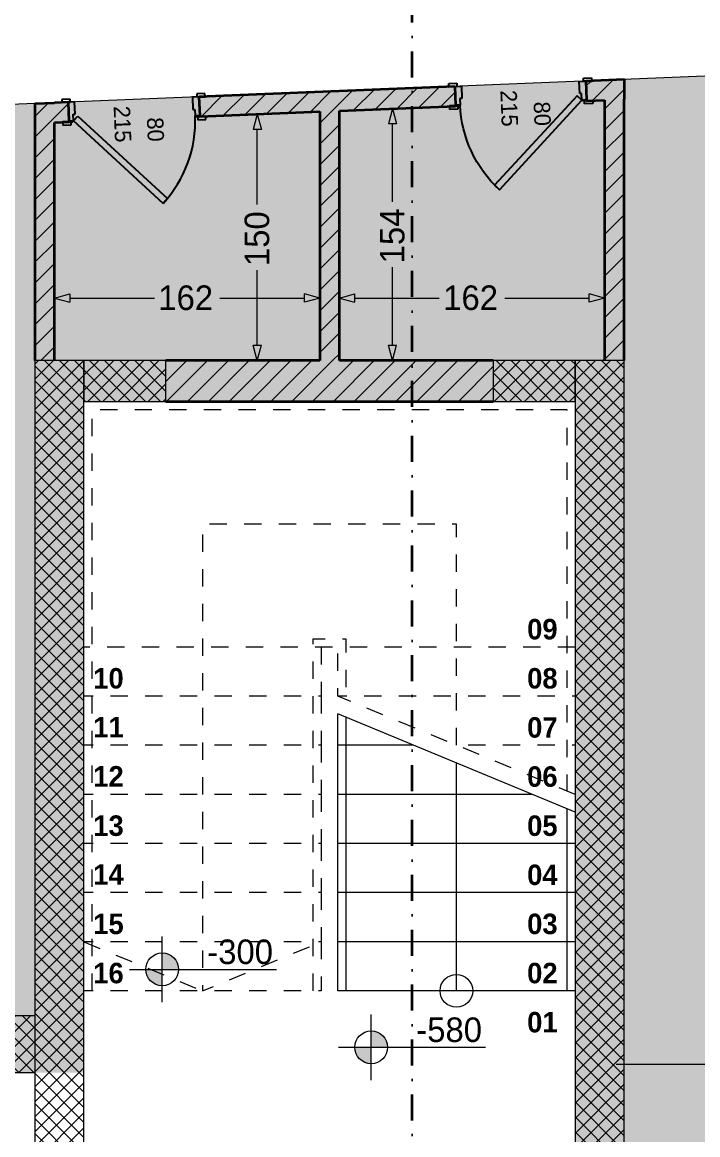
# Model space of a CAD drawing. Header units: millimetres. Extents: x 635850 to 824661, y -5878409 to -5774454.
# Drawn here: x 737743 to 741869, y -5841598 to -5834804 of the extents above; entities that cross this region are included whole.
import ezdxf

# ---------------------------------------------------------------- set-up
doc = ezdxf.new("R2010")
doc.units = ezdxf.units.MM
doc.header["$MEASUREMENT"] = 0
doc.linetypes.add('Dashed', pattern=[211.666667, 105.833333, -105.833333])
doc.linetypes.add('Dot & Dashed', pattern=[335.138881, 158.75, -88.194444, 0, -88.194437])
for name, color, linetype in [('A - Ndertesa 5 -  Dimensionimi Bazik', 7, 'Continuous'), ('A - Ndertesa 5 - Drawing & Figure', 7, 'Continuous'), ('A - Ndertesa 5 - Muret', 7, 'Continuous'), ('A - Ndertesa 5 - Shtyllat', 7, 'Continuous'), ('ARCHICAD Doors', 7, 'Continuous'), ('Marker - Section', 7, 'Continuous')]:
    doc.layers.add(name, color=color, linetype=linetype)
for name, color, linetype, lineweight, true_color in [('A - Ndertesa 5 -  Dimensionimi Bazik_Pen_No__102', 7, 'Continuous', 13, 0xcccccc), ('A - Ndertesa 5 -  Dimensionimi Bazik_Pen_No__82', 7, 'Continuous', 20, 0xaaaaaa), ('A - Ndertesa 5 - Drawing & Figure_Pen_No__102', 7, 'Continuous', 13, 0xcccccc), ('A - Ndertesa 5 - Drawing & Figure_Pen_No__111', 7, 'Continuous', 13, 0xccccff), ('A - Ndertesa 5 - Drawing & Figure_Pen_No__241', 7, 'Continuous', 13, 0xe8e8e8), ('A - Ndertesa 5 - Drawing & Figure_Pen_No__82', 7, 'Continuous', 20, 0xaaaaaa), ('A - Ndertesa 5 - Muret_Pen_No__102', 7, 'Continuous', 13, 0xcccccc), ('ARCHICAD Door Markers_Pen_No__112', 7, 'Continuous', 13, 0xd5aaaa), ('Marker - Section_Pen_No__8', 7, 'Continuous', 35, 0xa80f02)]:
    doc.layers.add(name, color=color, linetype=linetype, lineweight=lineweight, true_color=true_color)
for name, color, linetype, lineweight in [('A - Ndertesa 5 - Drawing & Figure_Pen_No__101', 252, 'Continuous', 13), ('A - Ndertesa 5 - Drawing & Figure_Pen_No__11', 171, 'Continuous', 18), ('A - Ndertesa 5 - Muret_Pen_No__22', 8, 'Continuous', 35), ('A - Ndertesa 5 - Shtyllat_Pen_No__1', 7, 'Continuous', 13), ('A - Ndertesa 5 - Shtyllat_Pen_No__101', 252, 'Continuous', 13), ('ARCHICAD Doors_Pen_No__22', 8, 'Continuous', 35), ('ARCHICAD Doors_Pen_No__42', 8, 'Continuous', 25)]:
    doc.layers.add(name, color=color, linetype=linetype, lineweight=lineweight)
doc.styles.add('GENERATED_STYLE_1', font='GOTHIC.TTF')
doc.styles.add('GENERATED_STYLE_4', font='GOTHIC.TTF')
doc.dimstyles.new('GENERATED_STYLE__1', dxfattribs={"dimtxt": 150, "dimasz": 91.78744, "dimexe": 0.18, "dimexo": 0.0625, "dimgap": 0, "dimtad": 0, "dimdec": 0, "dimlfac": 0.1, "dimzin": 0, "dimdsep": 46, "dimtxsty": 'GENERATED_STYLE_1', "dimblk": 'ARROWHEAD_5', "dimblk1": 'ARROWHEAD_5', "dimblk2": 'ARROWHEAD_5', "dimcen": 0.09, "dimse1": 1, "dimse2": 1, "dimclrd": 256, "dimclre": 256, "dimclrt": 256, "dimadec": 0, "dimazin": 0, "dimtfac": 1, "dimtdec": 4, "dimtmove": 0, "dimatfit": 3, "dimfxl": 0, "dimtolj": 1, "dimtzin": 0, "dimarcsym": 0})
doc.dimstyles.new('GENERATED_STYLE__2', dxfattribs={"dimtxt": 150, "dimasz": 91.78744, "dimexe": 0.18, "dimexo": 0.0625, "dimgap": 0, "dimtad": 0, "dimtih": 1, "dimtoh": 1, "dimdec": 0, "dimlfac": 0.1, "dimzin": 0, "dimdsep": 46, "dimtxsty": 'GENERATED_STYLE_1', "dimblk": 'ARROWHEAD_5', "dimblk1": 'ARROWHEAD_5', "dimblk2": 'ARROWHEAD_5', "dimcen": 0.09, "dimse1": 1, "dimse2": 1, "dimclrd": 256, "dimclre": 256, "dimclrt": 256, "dimadec": 0, "dimazin": 0, "dimtfac": 1, "dimtdec": 4, "dimtmove": 0, "dimatfit": 3, "dimfxl": 0, "dimtolj": 1, "dimtzin": 0, "dimarcsym": 0})
pattern_1 = [(45, (664183.82, -5827429.525), (-63.63961, 63.63961), [])]
pattern_2 = [(45, (664183.82, -5827429.525), (-45.96194, 45.96194), []), (135, (664183.82, -5827429.525), (45.96194, 45.96194), [])]

# ---------------------------------------------------------------- blocks, each defined once
blk = doc.blocks.new('Wall_156', base_point=(737819.8, -5836869.7))
at = {"layer": 'A - Ndertesa 5 - Muret_Pen_No__102', "linetype": 'Continuous', "lineweight": 13, "true_color": 0xcccccc}
h = blk.add_hatch(dxfattribs=at)
h.set_pattern_fill('Masonry_Block', color=254, style=0, pattern_type=2)
h.set_pattern_definition(pattern_1)
h.paths.add_polyline_path([(737819.8, -5835301.1), (737939.8, -5835416.3), (737939.8, -5835296.2)])
h = blk.add_hatch(dxfattribs=at)
h.set_pattern_fill('Masonry_Block', color=254, style=0, pattern_type=2)
h.set_pattern_definition(pattern_1)
h.paths.add_polyline_path([(737819.8, -5835421.2), (737939.8, -5835416.3), (737819.8, -5835301.1)])
h = blk.add_hatch(dxfattribs=at)
h.set_pattern_fill('Masonry_Block', color=254, style=0, pattern_type=2)
h.set_pattern_definition(pattern_1)
h.paths.add_polyline_path([(737819.8, -5835421.2), (737819.8, -5836869.7), (737939.8, -5836869.7), (737939.8, -5835416.3)])
at = {"layer": 'A - Ndertesa 5 - Muret_Pen_No__22', "color": 8, "linetype": 'Continuous', "lineweight": 35, "flags": 128}
for points in [[(737819.8, -5835301.1), (737939.8, -5835296.2)], [(737819.8, -5835301.1), (737819.8, -5836869.7)], [(737939.8, -5836869.7), (737939.8, -5835416.3)]]:
    blk.add_lwpolyline(points, dxfattribs=at)
blk = doc.blocks.new('Door 25')
at = {"layer": 'ARCHICAD Doors_Pen_No__22', "color": 8, "linetype": 'Continuous', "lineweight": 35}
for p, q in [((-400, 5), (-437, 5)), ((-400, 5), (-437, 5)), ((-400, 0), (-400, 5)), ((-400, 0), (-400, 5)), ((-400, -115), (-400, 0)), ((-400, -115), (-400, 0)), ((400, 0), (400, 5)), ((400, 0), (400, 5)), ((400, 5), (437, 5)), ((400, 5), (437, 5)), ((400, -115), (400, 0)), ((400, -115), (400, 0)), ((-400, -115), (-437, -115)), ((-400, -115), (-437, -115)), ((400, -115), (437, -115)), ((400, -115), (437, -115))]:
    blk.add_line(p, q, dxfattribs=at)
at = {"layer": 'ARCHICAD Doors_Pen_No__42', "color": 8, "linetype": 'Continuous', "lineweight": 25}
for p, q in [((-182.4, 497.8), (-154.1, 526.1)), ((343.7, -28.3), (-182.4, 497.8)), ((-154.1, 526.1), (372, 0)), ((-387, 24), (-437, 24)), ((-437, 24), (-437, 5)), ((-437, 5), (-387, 5)), ((-375, 5), (-400, 5)), ((-400, 5), (-400, 0)), ((-400, 0), (-375, 0)), ((-372, 0), (-400, 0)), ((-400, 0), (-400, -115)), ((-387, 5), (-387, 24)), ((-375, 0), (-375, 5)), ((-372, -40), (-372, 0)), ((372, 0), (343.7, -28.3)), ((400, 0), (372, 0)), ((372, 0), (372, -40)), ((400, 5), (375, 5)), ((375, 5), (375, 0)), ((375, 0), (400, 0)), ((437, 24), (387, 24)), ((387, 24), (387, 5)), ((387, 5), (437, 5)), ((400, 0), (400, 5)), ((400, -115), (400, 0)), ((437, 5), (437, 24)), ((-360, -40), (-372, -40)), ((-360, -115), (-360, -40)), ((372, -40), (360, -40)), ((360, -40), (360, -115)), ((-387, -115), (-437, -115)), ((-437, -115), (-437, -134)), ((-437, -134), (-387, -134)), ((-400, -115), (-360, -115)), ((-387, -134), (-387, -115)), ((360, -115), (400, -115)), ((437, -115), (387, -115)), ((387, -115), (387, -134)), ((387, -134), (437, -134)), ((437, -134), (437, -115))]:
    blk.add_line(p, q, dxfattribs=at)
blk.add_arc((372, 0), 744, 135, 180, dxfattribs=at)
blk = doc.blocks.new('D Marker 25_17')
at = {"layer": 'ARCHICAD Door Markers_Pen_No__112', "color": 9, "lineweight": 13, "true_color": 0xd5aaaa, "char_height": 100, "attachment_point": 7, "rotation": 270, "style": 'GENERATED_STYLE_1'}
for s, insert in [('\\A1;{\\pql;\\pt0;\\fCentury Gothic|b0|i0|c0|p34;215\\fCentury Gothic|b0|i0|c0|p34;\\A1{\\H.66x;\\S^  ;}\\fCentury Gothic|b0|i0|c0|p34;\\fCentury Gothic|b0|i0|c0|p34;}', (-152.5, -35.6)), ('\\A1;{\\pql;\\pt0;\\fCentury Gothic|b0|i0|c0|p34;80\\fCentury Gothic|b0|i0|c0|p34;\\A1{\\H.66x;\\S^  ;}\\fCentury Gothic|b0|i0|c0|p34;\\fCentury Gothic|b0|i0|c0|p34;}', (47.5, -113.8))]:
    blk.add_mtext(s, dxfattribs=dict(at, insert=insert))
blk = doc.blocks.new('Wall_157', base_point=(737819.8, -5835301.1))
at = {"layer": 'A - Ndertesa 5 - Muret_Pen_No__102', "linetype": 'Continuous', "lineweight": 13, "true_color": 0xcccccc}
h = blk.add_hatch(dxfattribs=at)
h.set_pattern_fill('Masonry_Block', color=254, style=0, pattern_type=2)
h.set_pattern_definition(pattern_1)
h.paths.add_polyline_path([(741184.6, -5835163.9), (741189.5, -5835283.8), (741299.8, -5835279.3), (741299.8, -5835159.2)])
h = blk.add_hatch(dxfattribs=at)
h.set_pattern_fill('Masonry_Block', color=254, style=0, pattern_type=2)
h.set_pattern_definition(pattern_1)
h.paths.add_polyline_path([(741299.8, -5835279.3), (741419.8, -5835274.4), (741419.8, -5835154.3)])
h = blk.add_hatch(dxfattribs=at)
h.set_pattern_fill('Masonry_Block', color=254, style=0, pattern_type=2)
h.set_pattern_definition(pattern_1)
h.paths.add_polyline_path([(741299.8, -5835159.2), (741299.8, -5835279.3), (741419.8, -5835154.3)])
h = blk.add_hatch(dxfattribs=at)
h.set_pattern_fill('Masonry_Block', color=254, style=0, pattern_type=2)
h.set_pattern_definition(pattern_1)
h.paths.add_polyline_path([(740385.2, -5835196.5), (738822.6, -5835260.2), (738827.5, -5835380.1), (740390.1, -5835316.4)])
h = blk.add_hatch(dxfattribs=at)
h.set_pattern_fill('Masonry_Block', color=254, style=0, pattern_type=2)
h.set_pattern_definition(pattern_1)
h.paths.add_polyline_path([(737939.8, -5835296.2), (737939.8, -5835416.3), (738028.2, -5835412.7), (738023.3, -5835292.8)])
at = {"layer": 'A - Ndertesa 5 - Muret_Pen_No__22', "color": 8, "linetype": 'Continuous', "lineweight": 35}
for p, q in [((741184.6, -5835163.9), (741221.5, -5835162.4)), ((740385.2, -5835196.5), (740348.3, -5835198)), ((740385.2, -5835196.5), (740389.9, -5835311.4)), ((741184.6, -5835163.9), (741189.3, -5835278.8)), ((738023.3, -5835292.8), (737986.3, -5835294.3)), ((738023.3, -5835292.8), (738028, -5835407.7)), ((738822.6, -5835260.2), (738859.6, -5835258.7)), ((738822.6, -5835260.2), (738827.3, -5835375.1)), ((741189.3, -5835278.8), (741189.5, -5835283.8)), ((741189.5, -5835283.8), (741226.4, -5835282.3)), ((740390.1, -5835316.4), (740353.2, -5835317.9)), ((740389.9, -5835311.4), (740390.1, -5835316.4)), ((738028.2, -5835412.7), (737991.2, -5835414.2)), ((738028, -5835407.7), (738028.2, -5835412.7)), ((738827.3, -5835375.1), (738827.5, -5835380.1)), ((738827.5, -5835380.1), (738864.5, -5835378.6))]:
    blk.add_line(p, q, dxfattribs=at)
at = {"layer": 'A - Ndertesa 5 - Muret_Pen_No__22', "color": 8, "linetype": 'Continuous', "lineweight": 35, "flags": 128}
for points in [[(741419.8, -5835154.3), (741184.6, -5835163.9)], [(741419.8, -5835154.3), (741419.8, -5835274.4)], [(740385.2, -5835196.5), (738822.6, -5835260.2)], [(738023.3, -5835292.8), (737939.8, -5835296.2)], [(741189.5, -5835283.8), (741299.8, -5835279.3)], [(738827.5, -5835380.1), (739559.8, -5835350.2)], [(739679.8, -5835345.3), (740390.1, -5835316.4)], [(737939.8, -5835416.3), (738028.2, -5835412.7)]]:
    blk.add_lwpolyline(points, dxfattribs=at)
at = {"layer": 'ARCHICAD Door Markers_Pen_No__112', "color": 9, "lineweight": 13, "true_color": 0xd5aaaa, "rotation": 2.335425158089992}
for p in [(740784.9, -5835180.2), (738423, -5835276.5)]:
    blk.add_blockref('D Marker 25_17', p, dxfattribs=at)
at = {"layer": 'ARCHICAD Doors', "color": 21, "linetype": 'Continuous', "lineweight": 18, "true_color": 0xff9955, "xscale": -1, "zscale": 1000, "rotation": 182.33542515809}
blk.add_blockref('Door 25', (740789.6, -5835295.1), dxfattribs=at)
at = {"layer": 'ARCHICAD Doors', "color": 21, "linetype": 'Continuous', "lineweight": 18, "true_color": 0xff9955, "zscale": 1000, "rotation": 182.33542515809}
blk.add_blockref('Door 25', (738427.6, -5835391.4), dxfattribs=at)
blk = doc.blocks.new('Wall_158', base_point=(741419.8, -5835154.3))
at = {"layer": 'A - Ndertesa 5 - Muret_Pen_No__102', "linetype": 'Continuous', "lineweight": 13, "true_color": 0xcccccc}
h = blk.add_hatch(dxfattribs=at)
h.set_pattern_fill('Masonry_Block', color=254, style=0, pattern_type=2)
h.set_pattern_definition(pattern_1)
h.paths.add_polyline_path([(741299.8, -5835279.3), (741299.8, -5836869.7), (741419.8, -5836869.7), (741419.8, -5835274.4)])
at = {"layer": 'A - Ndertesa 5 - Muret_Pen_No__22', "color": 8, "linetype": 'Continuous', "lineweight": 35, "flags": 128}
for points in [[(741299.8, -5835279.3), (741299.8, -5836869.7)], [(741419.8, -5836869.7), (741419.8, -5835274.4)]]:
    blk.add_lwpolyline(points, dxfattribs=at)
blk = doc.blocks.new('Wall_159', base_point=(739619.8, -5835227.7))
at = {"layer": 'A - Ndertesa 5 - Muret_Pen_No__102', "linetype": 'Continuous', "lineweight": 13, "true_color": 0xcccccc}
h = blk.add_hatch(dxfattribs=at)
h.set_pattern_fill('Masonry_Block', color=254, style=0, pattern_type=2)
h.set_pattern_definition(pattern_1)
h.paths.add_polyline_path([(739559.8, -5835350.2), (739559.8, -5836869.7), (739679.8, -5836869.7), (739679.8, -5835345.3)])
at = {"layer": 'A - Ndertesa 5 - Muret_Pen_No__22', "color": 8, "linetype": 'Continuous', "lineweight": 35, "flags": 128}
for points in [[(739559.8, -5835350.2), (739559.8, -5836869.7)], [(739679.8, -5836869.7), (739679.8, -5835345.3)]]:
    blk.add_lwpolyline(points, dxfattribs=at)
blk = doc.blocks.new('Wall_160', base_point=(740619.8, -5836869.7))
at = {"layer": 'A - Ndertesa 5 - Muret_Pen_No__102', "linetype": 'Continuous', "lineweight": 13, "true_color": 0xcccccc}
h = blk.add_hatch(dxfattribs=at)
h.set_pattern_fill('Masonry_Block', color=254, style=0, pattern_type=2)
h.set_pattern_definition(pattern_1)
h.paths.add_polyline_path([(740619.8, -5836869.7), (738619.8, -5836869.7), (738619.8, -5837119.7), (740619.8, -5837119.7)])
at = {"layer": 'A - Ndertesa 5 - Muret_Pen_No__22', "color": 8, "linetype": 'Continuous', "lineweight": 35, "flags": 128}
for points in [[(739559.8, -5836869.7), (738619.8, -5836869.7)], [(740619.8, -5836869.7), (739679.8, -5836869.7)], [(738619.8, -5837119.7), (740619.8, -5837119.7)]]:
    blk.add_lwpolyline(points, dxfattribs=at)
blk = doc.blocks.new('*D1550', base_point=(664183.8, -5827429.5))
at = {"layer": 'A - Ndertesa 5 -  Dimensionimi Bazik_Pen_No__102', "linetype": 'Continuous', "lineweight": 13, "true_color": 0xcccccc}
for points in [[(739679.8, -5836488.8), (739773.1, -5836513.8), (739773.1, -5836463.8)], [(741299.8, -5836488.8), (741206.5, -5836463.8), (741206.5, -5836513.8)]]:
    blk.add_hatch(color=254, dxfattribs=at).paths.add_polyline_path(points)
at = {"layer": 'A - Ndertesa 5 -  Dimensionimi Bazik_Pen_No__102', "color": 254, "linetype": 'Continuous', "lineweight": 13, "true_color": 0xcccccc}
for p, q in [((739679.8, -5836488.8), (739773.1, -5836463.8)), ((739679.8, -5836488.8), (739773.1, -5836513.8)), ((739773.1, -5836463.8), (739773.1, -5836513.8)), ((739773.1, -5836488.8), (740290, -5836488.8)), ((740689.6, -5836488.8), (741206.5, -5836488.8)), ((741206.5, -5836513.8), (741206.5, -5836463.8)), ((741299.8, -5836488.8), (741206.5, -5836463.8)), ((741299.8, -5836488.8), (741206.5, -5836513.8))]:
    blk.add_line(p, q, dxfattribs=at)
at = {"layer": 'A - Ndertesa 5 -  Dimensionimi Bazik_Pen_No__82', "color": 253, "lineweight": 20, "true_color": 0xaaaaaa, "insert": (740314.1, -5836563.8), "char_height": 150, "attachment_point": 7, "style": 'GENERATED_STYLE_1'}
blk.add_mtext('\\A1;{\\pql;\\fCentury Gothic|b0|i0|c0|p34;162}', dxfattribs=at)
blk = doc.blocks.new('ARROWHEAD_5')
at = {"linetype": 'Continuous', "lineweight": 0}
blk.add_hatch(color=0, dxfattribs=at).paths.add_polyline_path([(-1, 0.2679), (0, 0), (-1, -0.2679)])
at = {"color": 0, "linetype": 'Continuous', "lineweight": 0}
blk.add_line((0, 0), (-1, 0), dxfattribs=at)
blk = doc.blocks.new('*D1551', base_point=(664183.8, -5827429.5))
at = {"layer": 'A - Ndertesa 5 -  Dimensionimi Bazik_Pen_No__102', "linetype": 'Continuous', "lineweight": 13, "true_color": 0xcccccc}
for points in [[(737939.8, -5836488.8), (738033.1, -5836513.8), (738033.1, -5836463.8)], [(739559.8, -5836488.8), (739466.5, -5836463.8), (739466.5, -5836513.8)]]:
    blk.add_hatch(color=254, dxfattribs=at).paths.add_polyline_path(points)
at = {"layer": 'A - Ndertesa 5 -  Dimensionimi Bazik_Pen_No__102', "color": 254, "linetype": 'Continuous', "lineweight": 13, "true_color": 0xcccccc}
for p, q in [((737939.8, -5836488.8), (738033.1, -5836463.8)), ((737939.8, -5836488.8), (738033.1, -5836513.8)), ((738033.1, -5836463.8), (738033.1, -5836513.8)), ((738033.1, -5836488.8), (738550, -5836488.8)), ((738949.6, -5836488.8), (739466.5, -5836488.8)), ((739466.5, -5836513.8), (739466.5, -5836463.8)), ((739559.8, -5836488.8), (739466.5, -5836463.8)), ((739559.8, -5836488.8), (739466.5, -5836513.8))]:
    blk.add_line(p, q, dxfattribs=at)
at = {"layer": 'A - Ndertesa 5 -  Dimensionimi Bazik_Pen_No__82', "color": 253, "lineweight": 20, "true_color": 0xaaaaaa, "insert": (738574.1, -5836563.8), "char_height": 150, "attachment_point": 7, "style": 'GENERATED_STYLE_1'}
blk.add_mtext('\\A1;{\\pql;\\fCentury Gothic|b0|i0|c0|p34;162}', dxfattribs=at)
blk = doc.blocks.new('*D1552', base_point=(664183.8, -5827429.5))
at = {"layer": 'A - Ndertesa 5 -  Dimensionimi Bazik_Pen_No__102', "linetype": 'Continuous', "lineweight": 13, "true_color": 0xcccccc}
for points in [[(740004.5, -5835332.1), (739979.5, -5835425.4), (740029.5, -5835425.4)], [(740004.5, -5836869.7), (740029.5, -5836776.4), (739979.5, -5836776.4)]]:
    blk.add_hatch(color=254, dxfattribs=at).paths.add_polyline_path(points)
at = {"layer": 'A - Ndertesa 5 -  Dimensionimi Bazik_Pen_No__102', "color": 254, "linetype": 'Continuous', "lineweight": 13, "true_color": 0xcccccc}
for p, q in [((740004.5, -5835332.1), (739979.5, -5835425.4)), ((740004.5, -5835332.1), (740029.5, -5835425.4)), ((740029.5, -5835425.4), (739979.5, -5835425.4)), ((740004.5, -5835901.1), (740004.5, -5835425.4)), ((740004.5, -5836776.4), (740004.5, -5836300.7)), ((739979.5, -5836776.4), (740029.5, -5836776.4)), ((740004.5, -5836869.7), (739979.5, -5836776.4)), ((740004.5, -5836869.7), (740029.5, -5836776.4))]:
    blk.add_line(p, q, dxfattribs=at)
at = {"layer": 'A - Ndertesa 5 -  Dimensionimi Bazik_Pen_No__82', "color": 253, "lineweight": 20, "true_color": 0xaaaaaa, "insert": (740079.5, -5836276.7), "char_height": 150, "attachment_point": 7, "rotation": 90, "style": 'GENERATED_STYLE_1'}
blk.add_mtext('\\A1;{\\pql;\\fCentury Gothic|b0|i0|c0|p34;154}', dxfattribs=at)
blk = doc.blocks.new('*D1553', base_point=(664183.8, -5827429.5))
at = {"layer": 'A - Ndertesa 5 -  Dimensionimi Bazik_Pen_No__102', "linetype": 'Continuous', "lineweight": 13, "true_color": 0xcccccc}
for points in [[(739178.4, -5835365.8), (739153.4, -5835459.1), (739203.4, -5835459.1)], [(739178.4, -5836869.7), (739203.4, -5836776.4), (739153.4, -5836776.4)]]:
    blk.add_hatch(color=254, dxfattribs=at).paths.add_polyline_path(points)
at = {"layer": 'A - Ndertesa 5 -  Dimensionimi Bazik_Pen_No__102', "color": 254, "linetype": 'Continuous', "lineweight": 13, "true_color": 0xcccccc}
for p, q in [((739178.4, -5835365.8), (739153.4, -5835459.1)), ((739178.4, -5835365.8), (739203.4, -5835459.1)), ((739203.4, -5835459.1), (739153.4, -5835459.1)), ((739178.4, -5835918), (739178.4, -5835459.1)), ((739178.4, -5836776.4), (739178.4, -5836317.6)), ((739153.4, -5836776.4), (739203.4, -5836776.4)), ((739178.4, -5836869.7), (739153.4, -5836776.4)), ((739178.4, -5836869.7), (739203.4, -5836776.4))]:
    blk.add_line(p, q, dxfattribs=at)
at = {"layer": 'A - Ndertesa 5 -  Dimensionimi Bazik_Pen_No__82', "color": 253, "lineweight": 20, "true_color": 0xaaaaaa, "insert": (739253.4, -5836293.5), "char_height": 150, "attachment_point": 7, "rotation": 90, "style": 'GENERATED_STYLE_1'}
blk.add_mtext('\\A1;{\\pql;\\fCentury Gothic|b0|i0|c0|p34;150}', dxfattribs=at)
blk = doc.blocks.new('Level Dimension_11', base_point=(739874.6, -5841064.2))
at = {"layer": 'A - Ndertesa 5 - Drawing & Figure_Pen_No__101', "linetype": 'Continuous', "lineweight": 13}
for points in [[(739874.6, -5841064.2), (739974.6, -5841064.2), (739967, -5841025.9), (739945.3, -5840993.5), (739912.9, -5840971.8), (739874.6, -5840964.2)], [(739874.6, -5841064.2), (739774.6, -5841064.2), (739782.2, -5841102.4), (739803.9, -5841134.9), (739836.4, -5841156.6), (739874.6, -5841164.2)]]:
    blk.add_hatch(color=252, dxfattribs=at).paths.add_polyline_path(points)
at = {"layer": 'A - Ndertesa 5 - Drawing & Figure_Pen_No__101', "color": 252, "linetype": 'Continuous', "lineweight": 13}
for p, q in [((739874.6, -5841264.2), (739874.6, -5840864.2)), ((739674.6, -5841064.2), (740571.7, -5841064.2))]:
    blk.add_line(p, q, dxfattribs=at)
blk.add_circle((739874.6, -5841064.2), 100, dxfattribs=at)
at = {"layer": 'A - Ndertesa 5 - Drawing & Figure_Pen_No__101', "color": 252, "lineweight": 13, "insert": (740149.6, -5841034.2), "char_height": 150, "attachment_point": 7, "style": 'GENERATED_STYLE_1'}
blk.add_mtext('\\A1;{\\pql;\\fCentury Gothic|b0|i0|c0|p34;-580}', dxfattribs=at)
blk = doc.blocks.new('Level Dimension_12', base_point=(738598.1, -5840588.1))
at = {"layer": 'A - Ndertesa 5 - Drawing & Figure_Pen_No__102', "linetype": 'Continuous', "lineweight": 13, "true_color": 0xcccccc}
for points in [[(738598.1, -5840588.1), (738698.1, -5840588.1), (738690.4, -5840549.8), (738668.8, -5840517.4), (738636.3, -5840495.7), (738598.1, -5840488.1)], [(738598.1, -5840588.1), (738498.1, -5840588.1), (738505.7, -5840626.4), (738527.3, -5840658.8), (738559.8, -5840680.5), (738598.1, -5840688.1)]]:
    blk.add_hatch(color=254, dxfattribs=at).paths.add_polyline_path(points)
at = {"layer": 'A - Ndertesa 5 - Drawing & Figure_Pen_No__102', "color": 254, "linetype": 'Continuous', "lineweight": 13, "true_color": 0xcccccc}
for p, q in [((738598.1, -5840788.1), (738598.1, -5840388.1)), ((738398.1, -5840588.1), (739295.2, -5840588.1))]:
    blk.add_line(p, q, dxfattribs=at)
blk.add_circle((738598.1, -5840588.1), 100, dxfattribs=at)
at = {"layer": 'A - Ndertesa 5 - Drawing & Figure_Pen_No__102', "color": 254, "lineweight": 13, "true_color": 0xcccccc, "insert": (738873.1, -5840558.1), "char_height": 150, "attachment_point": 7, "style": 'GENERATED_STYLE_1'}
blk.add_mtext('\\A1;{\\pql;\\fCentury Gothic|b0|i0|c0|p34;-300}', dxfattribs=at)
blk = doc.blocks.new('Column_509', base_point=(736994.8, -5841044.7))
at = {"layer": 'A - Ndertesa 5 - Shtyllat_Pen_No__101', "linetype": 'Continuous', "lineweight": 13}
h = blk.add_hatch(dxfattribs=at)
h.set_pattern_fill('Concrete_Block', color=252, style=0, pattern_type=2)
h.set_pattern_definition(pattern_2)
h.paths.add_polyline_path([(736169.8, -5841219.7), (737819.8, -5841219.7), (737819.8, -5840869.7), (736169.8, -5840869.7)])
at = {"layer": 'A - Ndertesa 5 - Shtyllat_Pen_No__1', "color": 7, "linetype": 'Continuous', "lineweight": 13, "flags": 128}
blk.add_lwpolyline([(736169.8, -5841219.7), (736169.8, -5840869.7), (737819.8, -5840869.7), (737819.8, -5841219.7)], close=True, dxfattribs=at)
blk = doc.blocks.new('Column_511', base_point=(741269.8, -5840669.7))
at = {"layer": 'A - Ndertesa 5 - Shtyllat_Pen_No__101', "linetype": 'Continuous', "lineweight": 13}
h = blk.add_hatch(dxfattribs=at)
h.set_pattern_fill('Concrete_Block', color=252, style=0, pattern_type=2)
h.set_pattern_definition(pattern_2)
h.paths.add_polyline_path([(741419.8, -5836869.7), (741119.8, -5836869.7), (741119.8, -5844469.7), (741419.8, -5844469.7)])
at = {"layer": 'A - Ndertesa 5 - Shtyllat_Pen_No__1', "color": 7, "linetype": 'Continuous', "lineweight": 13, "flags": 128}
blk.add_lwpolyline([(741419.8, -5836869.7), (741119.8, -5836869.7), (741119.8, -5844469.7), (741419.8, -5844469.7)], close=True, dxfattribs=at)
blk = doc.blocks.new('Column_512', base_point=(737969.8, -5840669.7))
at = {"layer": 'A - Ndertesa 5 - Shtyllat_Pen_No__101', "linetype": 'Continuous', "lineweight": 13}
h = blk.add_hatch(dxfattribs=at)
h.set_pattern_fill('Concrete_Block', color=252, style=0, pattern_type=2)
h.set_pattern_definition(pattern_2)
h.paths.add_polyline_path([(738119.8, -5836869.7), (737819.8, -5836869.7), (737819.8, -5844469.7), (738119.8, -5844469.7)])
at = {"layer": 'A - Ndertesa 5 - Shtyllat_Pen_No__1', "color": 7, "linetype": 'Continuous', "lineweight": 13, "flags": 128}
blk.add_lwpolyline([(738119.8, -5836869.7), (737819.8, -5836869.7), (737819.8, -5844469.7), (738119.8, -5844469.7)], close=True, dxfattribs=at)
blk = doc.blocks.new('Column_515', base_point=(738369.8, -5836994.7))
at = {"layer": 'A - Ndertesa 5 - Shtyllat_Pen_No__101', "linetype": 'Continuous', "lineweight": 13}
h = blk.add_hatch(dxfattribs=at)
h.set_pattern_fill('Concrete_Block', color=252, style=0, pattern_type=2)
h.set_pattern_definition(pattern_2)
h.paths.add_polyline_path([(738619.8, -5837119.7), (738619.8, -5836869.7), (738119.8, -5836869.7), (738119.8, -5837119.7)])
at = {"layer": 'A - Ndertesa 5 - Shtyllat_Pen_No__1', "color": 7, "linetype": 'Continuous', "lineweight": 13, "flags": 128}
blk.add_lwpolyline([(738619.8, -5837119.7), (738619.8, -5836869.7), (738119.8, -5836869.7), (738119.8, -5837119.7)], close=True, dxfattribs=at)
blk = doc.blocks.new('Column_516', base_point=(740869.8, -5836994.7))
at = {"layer": 'A - Ndertesa 5 - Shtyllat_Pen_No__101', "linetype": 'Continuous', "lineweight": 13}
h = blk.add_hatch(dxfattribs=at)
h.set_pattern_fill('Concrete_Block', color=252, style=0, pattern_type=2)
h.set_pattern_definition(pattern_2)
h.paths.add_polyline_path([(741119.8, -5837119.7), (741119.8, -5836869.7), (740619.8, -5836869.7), (740619.8, -5837119.7)])
at = {"layer": 'A - Ndertesa 5 - Shtyllat_Pen_No__1', "color": 7, "linetype": 'Continuous', "lineweight": 13, "flags": 128}
blk.add_lwpolyline([(741119.8, -5837119.7), (741119.8, -5836869.7), (740619.8, -5836869.7), (740619.8, -5837119.7)], close=True, dxfattribs=at)
blk = doc.blocks.new('Cutting Plane_11', base_point=(740125, -5860819.4))
at = {"layer": 'Marker - Section_Pen_No__8', "color": 14, "linetype": 'Dot & Dashed', "lineweight": 35, "true_color": 0xa80f02}
blk.add_line((740125, -5860619.4), (740125, -5828791.8), dxfattribs=at)

msp = doc.modelspace()

# ---------------------------------------------------------------- hatches: boundary and pattern name
at = {"layer": 'A - Ndertesa 5 - Drawing & Figure_Pen_No__241', "linetype": 'Continuous', "lineweight": 0, "true_color": 0xf9f9f9}
msp.add_hatch(color=7, dxfattribs=at).paths.add_polyline_path([(724079.7, -5836437.5), (724079.7, -5847319.8), (733989.8, -5847319.8), (733989.8, -5846519.8), (733989.8, -5844469.7), (734219.8, -5844469.7), (734219.8, -5842569.7), (736169.8, -5842569.7), (736169.8, -5841219.7), (738119.8, -5841219.7), (738119.8, -5837119.7), (741119.8, -5837119.7), (741119.8, -5844469.7), (741299.8, -5844469.7), (741299.8, -5847319.8), (748939.8, -5847319.8), (748939.8, -5834869.9), (748392.9, -5834869.9), (724655.2, -5835838, 0.402325)])

# ---------------------------------------------------------------- linework, layer by layer
at = {"layer": 'A - Ndertesa 5 - Drawing & Figure_Pen_No__11', "color": 171, "linetype": 'Dashed', "lineweight": 18, "flags": 128}
msp.add_lwpolyline([(741119.8, -5838619.7), (738119.8, -5838619.7), (738119.8, -5837119.7), (741119.8, -5837119.7)], close=True, dxfattribs=at)
for points in [[(738169.8, -5840719.7), (738169.8, -5837169.7), (741069.8, -5837169.7), (741069.8, -5839499)], [(740394.8, -5839219.7), (740394.8, -5837869.7), (738844.8, -5837869.7), (738844.8, -5840719.7), (739569.8, -5840419.7)], [(739569.8, -5838619.7), (739569.8, -5838919.7), (738119.8, -5838919.7), (738119.8, -5838619.7)], [(739519.8, -5840719.7), (739519.8, -5838569.7), (739719.8, -5838569.7), (739719.8, -5838940.4)], [(741119.8, -5838619.7), (741119.8, -5838919.7), (739669.8, -5838919.7), (739669.8, -5838619.7)], [(739569.8, -5838919.7), (739569.8, -5839219.7), (738119.8, -5839219.7), (738119.8, -5838919.7)], [(741119.8, -5839519.7), (739669.8, -5838919.7)], [(741119.8, -5838919.7), (741119.8, -5839219.7), (740394.8, -5839219.7)], [(739569.8, -5839219.7), (739569.8, -5839519.7), (738119.8, -5839519.7), (738119.8, -5839219.7)], [(739569.8, -5839519.7), (739569.8, -5839819.7), (738119.8, -5839819.7), (738119.8, -5839519.7)], [(739569.8, -5839819.7), (739569.8, -5840119.7), (738119.8, -5840119.7), (738119.8, -5839819.7)], [(739569.8, -5840119.7), (739569.8, -5840419.7), (738119.8, -5840419.7), (738119.8, -5840119.7)], [(739569.8, -5840419.7), (739569.8, -5840719.7), (738119.8, -5840719.7), (738119.8, -5840419.7)], [(738119.8, -5840419.7), (738844.8, -5840719.7)]]:
    msp.add_lwpolyline(points, dxfattribs=at)
at = {"layer": 'A - Ndertesa 5 - Drawing & Figure_Pen_No__11', "color": 171, "linetype": 'Continuous', "lineweight": 18, "flags": 128}
for points in [[(741119.8, -5839627.9), (739669.8, -5839027.9)], [(740133.3, -5839219.7), (739669.8, -5839219.7), (739669.8, -5839027.9)], [(739719.8, -5839048.6), (739719.8, -5840719.7)], [(740858.3, -5839519.7), (739669.8, -5839519.7), (739669.8, -5839219.7)], [(740394.8, -5840719.7), (740394.8, -5839327.9)], [(741119.8, -5839627.9), (741119.8, -5839819.7), (739669.8, -5839819.7), (739669.8, -5839519.7)], [(741069.8, -5839607.3), (741069.8, -5840719.7)], [(741119.8, -5839819.7), (741119.8, -5840119.7), (739669.8, -5840119.7), (739669.8, -5839819.7)], [(741119.8, -5840119.7), (741119.8, -5840419.7), (739669.8, -5840419.7), (739669.8, -5840119.7)], [(741119.8, -5840419.7), (741119.8, -5840719.7), (739669.8, -5840719.7), (739669.8, -5840419.7)]]:
    msp.add_lwpolyline(points, dxfattribs=at)
at = {"layer": 'A - Ndertesa 5 - Drawing & Figure_Pen_No__11', "color": 171, "linetype": 'Continuous', "lineweight": 18}
msp.add_circle((740394.8, -5840719.7), 100, dxfattribs=at)
at = {"layer": 'A - Ndertesa 5 - Drawing & Figure_Pen_No__82', "color": 253, "linetype": 'Continuous', "lineweight": 20, "true_color": 0xaaaaaa, "flags": 128}
msp.add_lwpolyline([(748939.8, -5834869.9), (748392.9, -5834869.9), (724655.2, -5835838, 0.402325), (724079.7, -5836437.5), (724079.7, -5847319.8), (748540, -5847319.8)], format="xyb", dxfattribs=at)
msp.add_lwpolyline([(741369.8, -5841166.9), (748539.8, -5841166.9)], dxfattribs=at)

# ---------------------------------------------------------------- block references
at = {"layer": 'A - Ndertesa 5 - Drawing & Figure', "color": 254, "lineweight": 13, "true_color": 0xcccccc}
msp.add_blockref('Level Dimension_12', (738598.1, -5840588.1), dxfattribs=at)
at = {"layer": 'A - Ndertesa 5 - Drawing & Figure', "color": 252, "lineweight": 13}
msp.add_blockref('Level Dimension_11', (739874.6, -5841064.2), dxfattribs=at)
at = {"layer": 'A - Ndertesa 5 - Muret', "color": 8, "lineweight": 35}
for name, p in [('Wall_157', (737819.8, -5835301.1)), ('Wall_156', (737819.8, -5836869.7)), ('Wall_158', (741419.8, -5835154.3)), ('Wall_159', (739619.8, -5835227.7)), ('Wall_160', (740619.8, -5836869.7))]:
    msp.add_blockref(name, p, dxfattribs=at)
at = {"layer": 'A - Ndertesa 5 - Shtyllat', "color": 7, "lineweight": 13}
for name, p in [('Column_512', (737969.8, -5840669.7)), ('Column_515', (738369.8, -5836994.7)), ('Column_516', (740869.8, -5836994.7)), ('Column_511', (741269.8, -5840669.7)), ('Column_509', (736994.8, -5841044.7))]:
    msp.add_blockref(name, p, dxfattribs=at)
at = {"layer": 'Marker - Section', "color": 14, "lineweight": 35, "true_color": 0xa80f02}
msp.add_blockref('Cutting Plane_11', (740125, -5860819.4), dxfattribs=at)

# ---------------------------------------------------------------- texts
at = {"layer": 'A - Ndertesa 5 - Drawing & Figure_Pen_No__111', "color": 254, "linetype": 'Continuous', "lineweight": 13, "true_color": 0xccccff, "char_height": 125, "attachment_point": 8, "style": 'GENERATED_STYLE_4'}
for s, insert in [('\\A1;{\\pqc;\\fCentury Gothic|b1|i0|c0|p34;0\\fCentury Gothic|b1|i0|c0|p34;9}', (740919.8, -5838575.1)), ('\\A1;{\\pqc;\\fCentury Gothic|b1|i0|c0|p34;10}', (738269.8, -5838875.1)), ('\\A1;{\\pqc;\\fCentury Gothic|b1|i0|c0|p34;0\\fCentury Gothic|b1|i0|c0|p34;8}', (740919.8, -5838875.1)), ('\\A1;{\\pqc;\\fCentury Gothic|b1|i0|c0|p34;1\\fCentury Gothic|b1|i0|c0|p34;1}', (738269.8, -5839171.9)), ('\\A1;{\\pqc;\\fCentury Gothic|b1|i0|c0|p34;0\\fCentury Gothic|b1|i0|c0|p34;7}', (740919.8, -5839175.1)), ('\\A1;{\\pqc;\\fCentury Gothic|b1|i0|c0|p34;1\\fCentury Gothic|b1|i0|c0|p34;2}', (738269.8, -5839471.9)), ('\\A1;{\\pqc;\\fCentury Gothic|b1|i0|c0|p34;0\\fCentury Gothic|b1|i0|c0|p34;6}', (740919.8, -5839475.1)), ('\\A1;{\\pqc;\\fCentury Gothic|b1|i0|c0|p34;1\\fCentury Gothic|b1|i0|c0|p34;3}', (738269.8, -5839775.1)), ('\\A1;{\\pqc;\\fCentury Gothic|b1|i0|c0|p34;0\\fCentury Gothic|b1|i0|c0|p34;5}', (740919.8, -5839775.1)), ('\\A1;{\\pqc;\\fCentury Gothic|b1|i0|c0|p34;1\\fCentury Gothic|b1|i0|c0|p34;4}', (738269.8, -5840071.9)), ('\\A1;{\\pqc;\\fCentury Gothic|b1|i0|c0|p34;0\\fCentury Gothic|b1|i0|c0|p34;4}', (740919.8, -5840075.1)), ('\\A1;{\\pqc;\\fCentury Gothic|b1|i0|c0|p34;1\\fCentury Gothic|b1|i0|c0|p34;5}', (738269.8, -5840375.1)), ('\\A1;{\\pqc;\\fCentury Gothic|b1|i0|c0|p34;0\\fCentury Gothic|b1|i0|c0|p34;3}', (740919.8, -5840375.1)), ('\\A1;{\\pqc;\\fCentury Gothic|b1|i0|c0|p34;1\\fCentury Gothic|b1|i0|c0|p34;6}', (738269.8, -5840675.1)), ('\\A1;{\\pqc;\\fCentury Gothic|b1|i0|c0|p34;0\\fCentury Gothic|b1|i0|c0|p34;2}', (740919.8, -5840675.1)), ('\\A1;{\\pqc;\\fCentury Gothic|b1|i0|c0|p34;01}', (740919.8, -5840975.1))]:
    msp.add_mtext(s, dxfattribs=dict(at, insert=insert))

# ---------------------------------------------------------------- dimensions: what is measured, and where the dimension line sits
at = {"layer": 'A - Ndertesa 5 -  Dimensionimi Bazik', "color": 254, "linetype": 'Continuous', "lineweight": 13, "true_color": 0xcccccc}
for base, p2, picture, middle in [((739178.4, -5835365.8), (739178.4, -5835365.8), '*D1553', (739178.4, -5836122)), ((740004.5, -5835332.1), (740004.5, -5835332.1), '*D1552', (740004.5, -5836105.1))]:
    dim = msp.add_linear_dim(base=base, p1=(739679.8, -5836869.7), p2=p2, angle=90, dimstyle='GENERATED_STYLE__1', dxfattribs=at)
    dim.commit()
    dim.dimension.update_dxf_attribs({"geometry": picture, "text_midpoint": middle, "dimtype": 160, "text_rotation": 90})
for base, p1, p2, picture, middle in [((739559.8, -5836488.8), (737939.8, -5836869.7), (739559.8, -5835847.8), '*D1551', (738745.6, -5836488.8)), ((741299.8, -5836488.8), (739679.8, -5835845.2), (741299.8, -5836869.7), '*D1550', (740485.6, -5836488.8))]:
    dim = msp.add_linear_dim(base=base, p1=p1, p2=p2, dimstyle='GENERATED_STYLE__2', dxfattribs=at)
    dim.commit()
    dim.dimension.update_dxf_attribs({"geometry": picture, "text_midpoint": middle, "dimtype": 160})

doc.saveas('drawing.dxf')
